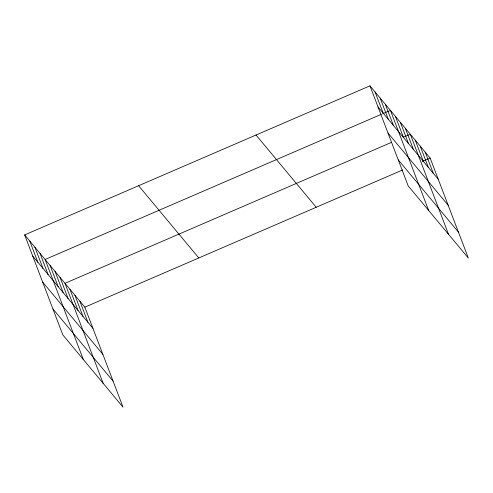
<?xml version="1.0" encoding="UTF-8"?>
<svg xmlns="http://www.w3.org/2000/svg" width="493" height="493" viewBox="0 0 493 493"><rect width="100%" height="100%" fill="white"/><g stroke="black" fill="none" stroke-linecap="round" stroke-linejoin="round"><path stroke-width="0.74" d="M24.65 234.908L84.839 307.151L123.028 407.163L62.839 334.92L24.65 234.908L369.972 85.837L430.161 158.08L468.35 258.092L408.161 185.849L369.972 85.837M381.292 114.345L45.116 259.472L83.305 359.483M382.697 113.741L390.438 110.401L428.627 210.412M391.306 142.44L64.977 283.315L103.166 383.32M403.262 137.276L410.299 134.238L448.488 234.249M84.839 307.151L402.726 169.925M422.421 161.421L430.161 158.08M378.063 107.024L438.252 179.267M387.997 133.036L448.186 205.279M398.227 159.837L458.416 232.08M256.015 135.033L316.204 207.276M138.607 185.713L198.796 257.956M32.741 256.095L92.93 328.338M42.675 282.107L102.858 354.35M52.905 308.908L113.094 381.151M425.194 152.121L433.285 173.308M420.227 146.162L428.318 167.349M415.266 140.197L423.351 161.39M405.332 128.279L413.424 149.465M400.365 122.319L408.457 143.506M395.404 116.36L403.49 137.547M385.323 104.257L393.414 125.45M380.202 98.119L388.293 119.306M375.087 91.975L383.178 113.168M79.872 301.192L87.964 322.379M74.905 295.233L82.997 316.42M69.938 289.274L78.03 310.461M60.01 277.349L68.102 298.542M55.043 271.39L63.135 292.577M50.076 265.431L58.168 286.618M40.001 253.334L48.086 274.521M34.88 247.19L42.971 268.377M29.765 241.052L37.856 262.239"/></g></svg>
